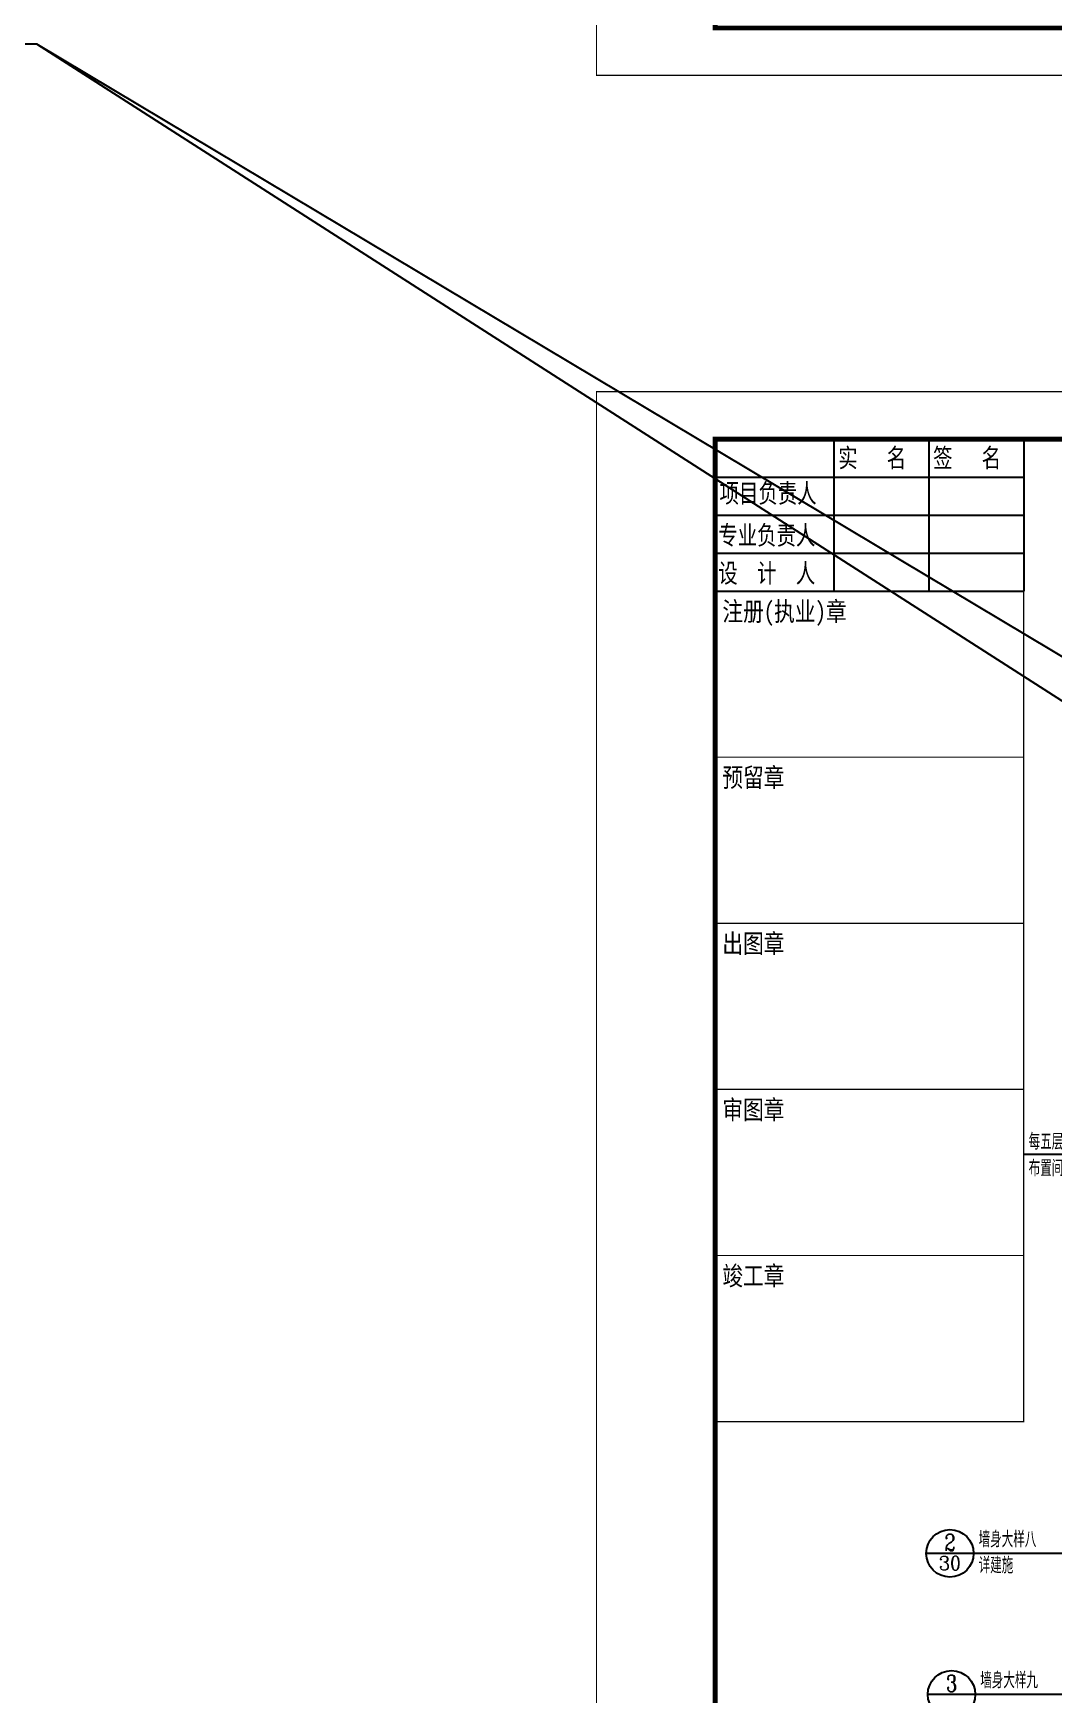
# Model space of a CAD drawing. Extents: x 1738711 to 2346805, y 1189731 to 2516152.
# Drawn here: x 1880031 to 1912284, y 1600625 to 1653140 of the extents above; entities that cross this region are included whole.
import ezdxf
from ezdxf.enums import TextEntityAlignment as Align

# ---------------------------------------------------------------- set-up
doc = ezdxf.new("R2010")
doc.units = 0
doc.header["$LTSCALE"] = 1000
doc.header["$MEASUREMENT"] = 0
for name, color, linetype in [('DIM_IDEN', 3, 'Continuous'), ('PUB_TEXT', 7, 'Continuous'), ('TK', 4, 'Continuous'), ('修改位置', 6, 'Continuous')]:
    doc.layers.add(name, color=color, linetype=linetype)
doc.styles.add('_TCH_DIM', font='SIMPLEX', dxfattribs={"bigfont": 'GBCBIG'})
doc.styles.add('_TCH_LABEL', font='COMPLEX', dxfattribs={"bigfont": 'GBCBIG'})
doc.styles.add('宋体', font='SIMSUN.TTF', dxfattribs={"width": 0.75})

# ---------------------------------------------------------------- blocks, each defined once
blk = doc.blocks.new('章')
at = {"layer": 'TK', "color": 7, "const_width": 0.25}
for points in [[(0, 0), (65, 0), (65, -35), (0, -35)], [(0, -35), (65, -35), (65, -70), (0, -70)], [(0, -70), (65, -70), (65, -105), (0, -105)], [(0, -105), (65, -105), (65, -140), (0, -140)], [(0, -140), (65, -140), (65, -175), (0, -175)]]:
    blk.add_lwpolyline(points, close=True, dxfattribs=at)
at = {"layer": 'TK', "color": 7, "style": '宋体', "width": 0.8}
for s, p in [('注册(执业)章', (1.51, -6.28)), ('预留章', (1.51, -41.28)), ('出图章', (1.51, -76.28)), ('审图章', (1.51, -111.28)), ('竣工章', (1.51, -146.28))]:
    blk.add_text(s, height=4, dxfattribs=at).set_placement(p)
blk = doc.blocks.new('hjashrtahreahe')
for points in [[(2500, 58400), (9000, 58400)], [(2500, 58400), (2500, 55200)], [(5000, 58400), (5000, 55200)], [(7000, 58400), (7000, 55200)], [(9000, 58400), (9000, 55200)], [(2500, 57600), (9000, 57600)], [(2500, 56800), (9000, 56800)], [(2500, 56000), (9000, 56000)], [(2500, 55200), (9000, 55200)]]:
    blk.add_lwpolyline(points)
at = {"layer": 'TK', "color": 7, "const_width": 25}
for points in [[(0, 59400), (84100, 59400), (84100, 0), (0, 0)], [(9000, 55200), (2500, 55200), (2500, 58400), (9000, 58400)]]:
    blk.add_lwpolyline(points, close=True, dxfattribs=at)
at = {"layer": 'TK', "color": 3, "const_width": 100}
blk.add_lwpolyline([(2500, 1000), (2500, 58400), (83100, 58400), (83100, 1000)], close=True, dxfattribs=at)
at = {"xscale": 100, "yscale": 100, "zscale": 100}
blk.add_blockref('章', (2500, 55200), dxfattribs=at)
at = {"style": '宋体', "width": 0.75}
for s, p in [('实   名', (5092, 57806)), ('签   名', (7092, 57806)), ('项目负责人', (2592, 57061)), ('专业负责人', (2565, 56178)), ('设  计  人', (2565, 55378))]:
    blk.add_text(s, height=400, dxfattribs=at).set_placement(p)
at = {"layer": 'TK', "style": '宋体', "width": 0.75}
for tag, height, p in [('项目负责人', 350, (6003, 57089)), ('专业负责人', 350, (6003, 56224)), ('设计人', 350, (6003, 55419)), ('版号1', 250, (77304, 22193)), ('时间1', 250, (82405, 22193)), ('版号2', 250, (77304, 21593)), ('时间2', 250, (82405, 21593)), ('版号3', 250, (77304, 20993)), ('时间3', 250, (82405, 20993)), ('建筑会签', 0.0001, (78978, 2403)), ('电气会签', 0.0001, (82128, 2403)), ('结构会签', 0.0001, (78978, 1803)), ('暖通会签', 0.0001, (82128, 1803)), ('给排水会签', 0.0001, (78978, 1250)), ('智能化会签', 0.0001, (82128, 1250))]:
    blk.add_attdef(tag, text='', height=height, dxfattribs=at).set_placement(p, align=Align.CENTER)
for tag, p in [('合作设计单位', (80816, 48986)), ('版号说明1', (79854, 22318)), ('版号说明2', (79854, 21718)), ('版号说明3', (79854, 21118)), ('浙江绿储科技有限公司', (80545, 16036)), ('百兆瓦级集中式熔盐储能关键', (80545, 14953)), ('设备研发及制造基地项目', (80545, 14603)), ('1#研发楼', (80545, 13636)), ('图名', (80545, 12436)), ('工程编号', (78978, 11461)), ('子项编号', (82128, 11461)), ('建筑', (78978, 10711)), ('图号', (82128, 10711)), ('施工图', (78978, 9961)), ('2023.03', (82128, 9961)), ('审定', (79353, 8461)), ('审核', (79353, 7711)), ('工程负责', (79353, 6961)), ('专业负责', (79353, 6211)), ('设计', (79353, 5461)), ('制图', (79353, 4711)), ('校对', (79353, 3961))]:
    blk.add_attdef(tag, text='', height=250, dxfattribs=at).set_placement(p, align=Align.MIDDLE_CENTER)

msp = doc.modelspace()

# ---------------------------------------------------------------- linework, layer by layer
at = {"layer": 'DIM_IDEN'}
for p, q in [((1918304.9, 1617698.4), (1911333.1, 1617698.4)), ((1909752.4, 1605094.6), (1908252.4, 1605094.6)), ((1919323.6, 1605094.6), (1909752.4, 1605094.6)), ((1909803.9, 1600638.8), (1908303.9, 1600638.8)), ((1919323.6, 1600638.8), (1909803.9, 1600638.8))]:
    msp.add_line(p, q, dxfattribs=at)
for centre in [(1909002.4, 1605094.6), (1909053.9, 1600638.8)]:
    msp.add_circle(centre, 750, dxfattribs=at)
at = {"layer": '修改位置', "ltscale": 0.5}
msp.add_line((1880130.8, 1652809.5), (1963127.5, 1599625.4), dxfattribs=at)
msp.add_lwpolyline([(1765259.6, 1652809.5), (1880130.8, 1652809.5), (1961171.9, 1604395.4)], dxfattribs=at)

# ---------------------------------------------------------------- block references
at = {"xscale": 1.5, "yscale": 1.5, "zscale": 1.5}
for p in [(1897833.1, 1651809.1), (1897833.1, 1552709.1)]:
    msp.add_blockref('hjashrtahreahe', p, dxfattribs=at)

# ---------------------------------------------------------------- texts
at = {"layer": 'PUB_TEXT', "color": 7}
for s, style, p in [('每五层有效开窗面积：', '_TCH_LABEL', (1911490.6, 1617855.9)), ('布置间隔不大于', '_TCH_LABEL', (1911490.6, 1617015.9)), ('墙身大样八', '_TCH_DIM', (1909909.9, 1605285.6)), ('详建施', '_TCH_DIM', (1909909.9, 1604462.3)), ('墙身大样九', '_TCH_DIM', (1909961.4, 1600829.8))]:
    msp.add_text(s, height=506.38, dxfattribs=dict(at, style=style)).set_placement(p)
at = {"layer": 'PUB_TEXT', "color": 7, "style": '_TCH_LABEL'}
for s, height, p, p2 in [('2', 522, (1908828.4, 1605177.6), (1909176.4, 1605177.6)), ('30', 443.85, (1908653.7, 1604562.7), (1909351.1, 1604562.7)), ('3', 522, (1908879.9, 1600721.8), (1909227.9, 1600721.8))]:
    msp.add_text(s, height=height, dxfattribs=at).set_placement(p, p2, align=Align.FIT)

doc.saveas('drawing.dxf')
